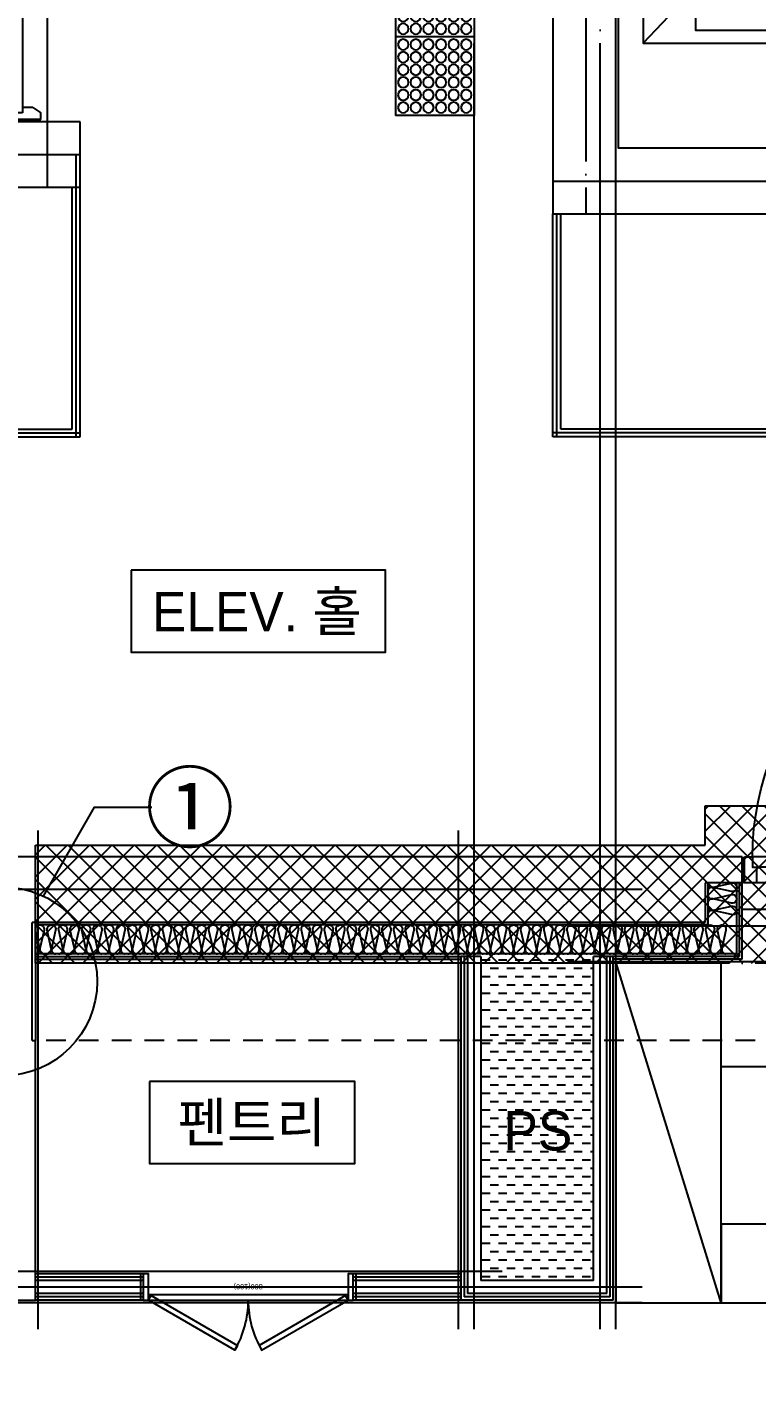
# Model space of a CAD drawing. Header units: millimetres. Extents: x -24416 to 92204, y -190080 to 23760.
# Drawn here: x 69383 to 72161, y -113743 to -108555 of the extents above; entities that cross this region are included whole.
import ezdxf
from ezdxf.enums import TextEntityAlignment as Align
from ezdxf.xclip import XClip

# ---------------------------------------------------------------- set-up
doc = ezdxf.new("R2010")
doc.units = ezdxf.units.MM
doc.header["$LTSCALE"] = 50
doc.header["$XCLIPFRAME"] = 0
for name, pattern in [('AUDIT_D_220706163347-0', [0]), ('CEN', [62, 60, -1, 0, -1]), ('HID', [2.5, 1.5, -1])]:
    doc.linetypes.add(name, pattern=pattern)
doc.layers.get('defpoints').update_dxf_attribs({"color": 139})
for name, color, linetype in [('A-SOL252', 252, 'Continuous'), ('A-STEEL', 4, 'Continuous'), ('AA-단열-바닥-욕실', 30, 'Continuous'), ('ARDM', 7, 'Continuous'), ('CEN_CON', 1, 'CEN'), ('CEN_WALL', 12, 'CEN'), ('CONC', 2, 'Continuous'), ('dan1', 7, 'HID'), ('DOOR', 4, 'Continuous'), ('ELEV-ER', 4, 'Continuous'), ('FUR', 4, 'Continuous'), ('HAT', 9, 'Continuous'), ('INS', 252, 'Continuous'), ('ROM', 7, 'AUDIT_D_220706163347-0'), ('TEXT', 3, 'Continuous'), ('WAL_DRY', 7, 'Continuous'), ('바닥타일', 8, 'Continuous'), ('실명', 3, 'AUDIT_D_220706163347-0'), ('실명박스', 7, 'AUDIT_D_220706163347-0'), ('점형블럭', 252, 'Continuous')]:
    doc.layers.add(name, color=color, linetype=linetype)
for name, color, linetype, plot in [('AA-CEN', 1, 'CEN', False), ('AA-XXXX-MC', 153, 'AUDIT_D_220706163347-0', False), ('Def-PrintX', 147, 'Continuous', False), ('MC', 135, 'Continuous', False), ('X - 단위세대$0$0_임시', 134, 'Continuous', False)]:
    doc.layers.add(name, color=color, linetype=linetype, plot=plot)
doc.styles.add('HAUD01', font='Dotum.ttf')
doc.styles.add('HAUD02', font='Dotum.ttf', dxfattribs={"width": 0.8})
doc.styles.get("Standard").update_dxf_attribs({"font": 'txt', "bigfont": 'whgtxt.shx'})
doc.styles.add('돋움', font='Dotum.ttf')
doc.styles.add('맑은고딕', font='malgun.ttf', dxfattribs={"width": 0.9})

# ---------------------------------------------------------------- blocks, each defined once
blk = doc.blocks.new('DOOR-800(100)')
at = {"layer": 'DOOR'}
for points in [[(359.1, 272.7), (349.1, 290), (20, 100), (30, 82.7)], [(440.9, 272.7), (450.9, 290), (780, 100), (770, 82.7)], [(20, 100), (0, 100), (0, 0), (20, 0)], [(780, 80), (780, 100), (20, 100), (20, 80)], [(800, 100), (780, 100), (780, 0), (800, 0)]]:
    blk.add_lwpolyline(points, close=True, dxfattribs=at)
for centre, start, end in [((20, 100), 0, 30), ((780, 100), 150, 180)]:
    blk.add_arc(centre, 380, start, end, dxfattribs=at)
at = {"layer": 'X - 단위세대$0$0_임시'}
for p, q in [((-10, 0), (-10, 100)), ((810, 0), (810, 100))]:
    blk.add_line(p, q, dxfattribs=at)
at = {"layer": 'X - 단위세대$0$0_임시', "style": 'HAUD02'}
blk.add_text('800(100)', height=20, dxfattribs=at).set_placement((400.3, 46.2), align=Align.MIDDLE)
blk = doc.blocks.new('insul1')
blk.add_lwpolyline([(0, 0, 0.480617), (0.146, 0.183), (0.004, 0.817, -1.249969), (0.296, 0.817), (0.154, 0.183, 0.480617), (0.3, 0, 0.480617)], format="xyb")
blk = doc.blocks.new('FSD-1100(100)')
at = {"layer": 'DOOR'}
for p, q in [((30, 100), (1070, 100)), ((45, 60), (1055, 60)), ((45, 0), (1055, 0))]:
    blk.add_line(p, q, dxfattribs=at)
blk.add_lwpolyline([(30, 100), (30, 1140), (60, 1140), (60, 100), (30, 100)], dxfattribs=at)
for points in [[(0, 100), (30, 100), (30, 60), (45, 60), (45, 0), (0, 0)], [(1100, 100), (1070, 100), (1070, 60), (1055, 60), (1055, 0), (1100, 0)]]:
    blk.add_lwpolyline(points, close=True, dxfattribs=at)
blk.add_arc((30, 100), 1040, 0, 90, dxfattribs=at)
at = {"layer": 'X - 단위세대$0$0_임시'}
for p, q in [((-10, 0), (-10, 100)), ((1110, 0), (1110, 100))]:
    blk.add_line(p, q, dxfattribs=at)
at = {"layer": 'X - 단위세대$0$0_임시', "style": 'HAUD02'}
blk.add_text('1100(100)', height=20, dxfattribs=at).set_placement((497.5, 32.2), align=Align.MIDDLE)
blk = doc.blocks.new('U-121A(확장)1', base_point=(300293.2, -148733.3))
at = {"layer": 'A-SOL252'}
h = blk.add_hatch(dxfattribs=at)
h.set_pattern_fill('DASH', color=256, scale=10, style=0)
h.set_pattern_definition([(0, (4090, 0), (31.75, 31.75), [31.75, -31.75])])
h.paths.add_polyline_path([(316448.2, -143423.3), (316878.2, -143423.3), (316878.2, -142178.3), (316448.2, -142178.3)])
at = {"layer": 'CEN_CON'}
for p, q in [((317063.2, -141933.3), (314628.2, -141933.3)), ((320803.2, -142073.3), (316778.2, -142073.3))]:
    blk.add_line(p, q, dxfattribs=at)
at = {"layer": 'CEN_WALL'}
for p, q in [((316423.2, -143608.3), (316423.2, -141708.3)), ((316903.2, -143608.3), (316903.2, -141708.3)), ((317063.2, -143448.3), (314628.2, -143448.3))]:
    blk.add_line(p, q, dxfattribs=at)
at = {"layer": 'CONC'}
for p, q in [((317443.2, -141808.3), (314628.2, -141808.3)), ((317443.2, -141808.3), (317443.2, -141908.3)), ((317443.2, -141908.3), (317303.2, -141908.3)), ((317303.2, -141908.3), (317303.2, -142058.3)), ((317303.2, -142058.3), (314740.2, -142058.3)), ((314740.2, -142508.3), (314740.2, -142058.5)), ((314740.2, -142508.3), (314753.2, -142508.3)), ((314753.2, -143498.3), (314753.2, -142508.3)), ((314628.2, -143498.3), (314753.2, -143498.3))]:
    blk.add_line(p, q, dxfattribs=at)
at = {"layer": 'dan1'}
blk.add_lwpolyline([(320493.2, -142508.3), (314753.2, -142508.3)], dxfattribs=at)
at = {"layer": 'FUR'}
blk.add_lwpolyline([(317363.2, -143508.3), (317363.2, -142208.3), (316963.2, -142208.3), (316963.2, -143508.3), (317363.2, -143508.3), (316963.2, -142208.3)], dxfattribs=at)
blk.add_lwpolyline([(318563.2, -143208.3), (317363.2, -143208.3), (317363.2, -143508.3), (318563.2, -143508.3)], close=True, dxfattribs=at)
at = {"layer": 'INS'}
for p, q in [((317313.2, -141908.3), (317313.2, -142068.3)), ((317423.2, -142178.3), (317423.2, -141908.3)), ((314753.2, -142058.5), (314753.2, -142508.3)), ((317313.2, -142068.3), (314753.2, -142068.3)), ((317423.2, -142178.3), (314753.2, -142178.3))]:
    blk.add_line(p, q, dxfattribs=at)
at = {"layer": 'MC'}
for p, q in [((314763.2, -143608.3), (314763.2, -141708.3)), ((316363.2, -143608.3), (316363.2, -141708.3)), ((316963.2, -143608.3), (316963.2, -141708.3)), ((320803.2, -142208.3), (316778.2, -142208.3)), ((316529.5, -143388.3), (314628.2, -143388.3)), ((317063.2, -143508.3), (314628.2, -143508.3))]:
    blk.add_line(p, q, dxfattribs=at)
at = {"layer": 'WAL_DRY'}
for p, q in [((317433.2, -142188.3), (317433.2, -141908.3)), ((317443.2, -142198.3), (317443.2, -141908.3)), ((314753.2, -142188.3), (316373.2, -142188.3)), ((314753.2, -142198.3), (316373.2, -142198.3)), ((316373.2, -142188.3), (316373.2, -143498.3)), ((316448.2, -142188.3), (316373.2, -142188.3)), ((316385.7, -142188.3), (316385.7, -143485.8)), ((316398.2, -142188.3), (316398.2, -143473.3)), ((316448.2, -142188.3), (316448.2, -143423.3)), ((316878.2, -143423.3), (316878.2, -142188.3)), ((316953.2, -142188.3), (316878.2, -142188.3)), ((316928.2, -143473.3), (316928.2, -142188.3)), ((316940.7, -143485.8), (316940.7, -142188.3)), ((316953.2, -143498.3), (316953.2, -142188.3)), ((317433.2, -142188.3), (316953.2, -142188.3)), ((317443.2, -142198.3), (316953.2, -142198.3)), ((315163.2, -143398.3), (314753.2, -143398.3)), ((315163.2, -143410.8), (314753.2, -143410.8)), ((316373.2, -143398.3), (315963.2, -143398.3)), ((316373.2, -143410.8), (315963.2, -143410.8)), ((315163.2, -143423.3), (314753.2, -143423.3)), ((316373.2, -143423.3), (315963.2, -143423.3)), ((316878.2, -143423.3), (316448.2, -143423.3)), ((315163.2, -143473.3), (314753.2, -143473.3)), ((315163.2, -143485.8), (314753.2, -143485.8)), ((315163.2, -143498.3), (314753.2, -143498.3)), ((316373.2, -143473.3), (315963.2, -143473.3)), ((316373.2, -143485.8), (315963.2, -143485.8)), ((316373.2, -143498.3), (315963.2, -143498.3)), ((316953.2, -143498.3), (316373.2, -143498.3)), ((316940.7, -143485.8), (316385.7, -143485.8)), ((316928.2, -143473.3), (316398.2, -143473.3))]:
    blk.add_line(p, q, dxfattribs=at)
at = {"layer": '바닥타일'}
for p, q in [((317443.2, -142008.3), (318573.2, -142008.3)), ((317363.2, -142608.3), (318573.2, -142608.3))]:
    blk.add_line(p, q, dxfattribs=at)
at = {"layer": 'DOOR', "extrusion": (0, 0, -1), "zscale": -1}
blk.add_blockref('FSD-1100(100)', (-318553.2, -141908.3), dxfattribs=at)
at = {"layer": 'DOOR', "rotation": 180}
blk.add_blockref('DOOR-800(100)', (315963.2, -143398.3), dxfattribs=at)
at = {"layer": 'INS', "xscale": 110, "yscale": 110, "zscale": 110, "rotation": 270, "row_count": 1, "column_count": 3, "row_spacing": 0, "column_spacing": 44}
blk.add_blockref('insul1', (317313.2, -141908.3), dxfattribs=at)
at = {"layer": 'INS', "xscale": 110, "yscale": 110, "zscale": 110, "row_count": 1, "column_count": 60, "row_spacing": 0, "column_spacing": 44}
blk.add_blockref('insul1', (314753.2, -142178.3), dxfattribs=at)
blk = doc.blocks.new('FSD 계단문 1100')
at = {"layer": 'DOOR'}
for p, q in [((25, 100), (25, 1150)), ((0, 100), (0, 0)), ((25, 100), (0, 100)), ((0, 0), (0, 100)), ((55, 100), (25, 100)), ((25, 70), (25, 100)), ((45, 70), (25, 70)), ((45, 30), (45, 70)), ((1075, 70), (1055, 70)), ((1055, 70), (1055, 30)), ((1100, 100), (1075, 100)), ((1075, 100), (1075, 70)), ((1100, 0), (1100, 100)), ((0, 0), (25, 0)), ((45, 30), (25, 0)), ((1055, 30), (1075, 0)), ((1075, 0), (1100, 0))]:
    blk.add_line(p, q, dxfattribs=at)
at = {"layer": 'DOOR', "color": 8}
for p, q in [((1055, 70), (45, 70)), ((1075, 100), (55, 100))]:
    blk.add_line(p, q, dxfattribs=at)
at = {"layer": 'DOOR'}
blk.add_lwpolyline([(55, 100), (55, 1150), (25, 1150)], dxfattribs=at)
at = {"layer": 'DOOR', "color": 8}
blk.add_arc((23.3, 98.3), 1051.7, 0.0932, 89.9068, dxfattribs=at)
at = {"layer": 'Def-PrintX'}
blk.add_text('FSD 계단문 1100', height=30, dxfattribs=at).set_placement((560, 43.8), align=Align.MIDDLE)
blk = doc.blocks.new('ELE_17(비진입)')
at = {"layer": 'CONC', "extrusion": (0, 0, -1)}
for p, q in [((-570, -991.6), (-570, -1041.6)), ((570, -991.6), (570, -1041.6))]:
    blk.add_line(p, q, dxfattribs=at)
at = {"layer": 'defpoints'}
blk.add_lwpolyline([(-1350, 1558.4), (1350, 1558.4), (1350, -991.6), (-1350, -991.6)], close=True, dxfattribs=at)
at = {"layer": 'ELEV-ER', "color": 1, "extrusion": (0, 0, -1)}
for p, q in [((0, 1229.9), (0, -1227.1)), ((700, 1038.6), (-700, 1038.5)), ((-1150, 0), (1150, 0))]:
    blk.add_line(p, q, dxfattribs=at)
at = {"layer": 'ELEV-ER', "extrusion": (0, 0, -1)}
for p, q in [((-500, 1113.5), (500, 1113.6)), ((-500, 963.5), (-500, 1113.5)), ((500, 1113.6), (500, 963.6)), ((-550, 1013.5), (-550, 1063.5)), ((-550, 1013.5), (-550, 1063.5)), ((-475, 1063.5), (-525, 1063.5)), ((-525, 1063.5), (-525, 1013.5)), ((-475, 1063.5), (-525, 1063.5)), ((-525, 1063.5), (-525, 1013.5)), ((-475, 1013.5), (-475, 1063.5)), ((-475, 1013.5), (-475, 1063.5)), ((475, 1013.6), (475, 1063.6)), ((475, 1063.6), (525, 1063.6)), ((525, 1063.6), (525, 1013.6)), ((550, 1013.6), (550, 1063.6)), ((-525, 1013.5), (-475, 1013.5)), ((-525, 1013.5), (-475, 1013.5)), ((525, 1013.6), (475, 1013.6)), ((500, 963.6), (-500, 963.5)), ((-950, -898.6), (900, 851.4)), ((950, -898.6), (-900, 851.4)), ((-1105, 50), (-1105, -50)), ((-1005, 50), (-1005, -50)), ((1005, 50), (1005, -50)), ((1105, 50), (1105, -50)), ((-560, -818.7), (-560, -698.7)), ((-500, -698.7), (-500, -818.7)), ((500, -818.6), (500, -698.6)), ((560, -698.6), (560, -818.6)), ((-560.1, -818.6), (-500.1, -818.6)), ((-500, -818.7), (-560, -818.7)), ((560, -818.6), (500, -818.6)), ((-570, -991.6), (-545, -991.6)), ((-515, -991.6), (515, -991.6)), ((545, -991.6), (570, -991.6)), ((-570, -1041.6), (-555, -1041.6)), ((-515, -1041.6), (515, -1041.6)), ((555, -1041.6), (570, -1041.6))]:
    blk.add_line(p, q, dxfattribs=at)
for points in [[(950, 901.4), (950, -898.6), (-950, -898.6), (-950, 901.4)], [(542, -994.6), (518, -994.6), (518, -1038.6), (542, -1038.6), (542, -1026.6), (545, -1026.6), (545, -1041.6), (515, -1041.6), (515, -991.6), (545, -991.6), (545, -1006.6), (542, -1006.6)], [(-542, -994.6), (-518, -994.6), (-518, -1038.6), (-542, -1038.6), (-542, -1026.6), (-545, -1026.6), (-545, -1041.6), (-515, -1041.6), (-515, -991.6), (-545, -991.6), (-545, -1006.6), (-542, -1006.6)]]:
    blk.add_lwpolyline(points, close=True, dxfattribs=at)
blk.add_lwpolyline([(-500, -698.6), (-900, -698.6), (-900, 851.4), (900, 851.4), (900, -698.6), (500, -698.7)], dxfattribs=at)
at = {"layer": 'ELEV-ER'}
for points in [[(-550, -875.7), (550, -875.7), (550, -835.7), (-550, -835.7)], [(-550, -960.7), (550, -960.7), (550, -920.7), (-550, -920.7)], [(-555, -1041.6), (-545, -1041.6), (-545, -1031.6), (-555, -1031.6)], [(555, -1041.6), (545, -1041.6), (545, -1031.6), (555, -1031.6)]]:
    blk.add_lwpolyline(points, close=True, dxfattribs=at)
at = {"layer": 'defpoints', "extrusion": (0, 0, -1), "style": '맑은고딕', "text_generation_flag": 2, "width": 0.6}
blk.add_text('ELEV-18인승', height=150, dxfattribs=at).set_placement((0, 801.3), align=Align.TOP_CENTER)
blk = doc.blocks.new('점형블럭 300x300')
at = {"layer": '점형블럭'}
for p, q in [((-150, 150), (-150, -150)), ((150, 150), (-150, 150)), ((150, 150), (150, -150)), ((150, -150), (-150, -150))]:
    blk.add_line(p, q, dxfattribs=at)
for centre in [(-120, 120), (-72, 120), (-24, 120), (24, 120), (72, 120), (120, 120), (-120, 72), (-72, 72), (-24, 72), (24, 72), (72, 72), (120, 72), (-120, 24), (-72, 24), (-24, 24), (24, 24), (72, 24), (120, 24), (-120, -24), (-72, -24), (-24, -24), (24, -24), (72, -24), (120, -24), (-120, -72), (-120, -120), (-72, -72), (-72, -120), (-24, -72), (-24, -120), (24, -72), (24, -120), (72, -72), (72, -120), (120, -72), (120, -120)]:
    blk.add_circle(centre, 20, dxfattribs=at)
blk = doc.blocks.new('CO-102-28F', base_point=(243441.5, -43595.4))
at = {"layer": 'A-STEEL'}
for p, q in [((249381.5, -41965.4), (249381.5, -41045.4)), ((249411.5, -41995.4), (249411.5, -41045.4)), ((251211.5, -41995.4), (251211.5, -41145.4)), ((251241.5, -41965.4), (251241.5, -41145.4)), ((244221.5, -41965.4), (249381.5, -41965.4)), ((254011.5, -41965.4), (251241.5, -41965.4)), ((244221.5, -41995.4), (249411.5, -41995.4)), ((254011.5, -41995.4), (251211.5, -41995.4))]:
    blk.add_line(p, q, dxfattribs=at)
at = {"layer": 'CEN_CON'}
for p, q in [((249286.5, -41045.4), (249286.5, -37945.4)), ((251336.5, -37945.4), (251336.5, -41145.4)), ((249411.5, -40920.4), (243971.5, -40920.4)), ((249396.5, -41995.4), (249396.5, -40920.4)), ((251211.5, -41020.4), (254261.5, -41020.4)), ((251226.5, -41995.4), (251226.5, -41145.4)), ((244221.5, -41980.4), (249411.5, -41980.4)), ((254011.5, -41980.4), (251211.5, -41980.4))]:
    blk.add_line(p, q, dxfattribs=at)
at = {"layer": 'CONC', "color": 2}
for p, q in [((251461.5, -40895.4), (251461.5, -40115.4)), ((251211.5, -40165.4), (251211.5, -41145.4)), ((249411.5, -40795.4), (244221.5, -40795.4)), ((249411.5, -41045.4), (249411.5, -40795.4)), ((254011.5, -40895.4), (251461.5, -40895.4)), ((249411.5, -41045.4), (244221.5, -41045.4)), ((251211.5, -41145.4), (254011.5, -41145.4))]:
    blk.add_line(p, q, dxfattribs=at)
at = {"rotation": 270}
blk.add_blockref('ELE_17(비진입)', (252453.1, -39545.4), dxfattribs=at)
at = {"layer": 'DOOR', "rotation": 90}
blk.add_blockref('FSD 계단문 1100', (249261.5, -40785.4), dxfattribs=at)
at = {"layer": '점형블럭', "extrusion": (0, 0, -1), "zscale": -1, "rotation": 90}
for p in [(-250761.5, -40320.4), (-250761.5, -40620.4)]:
    blk.add_blockref('점형블럭 300x300', p, dxfattribs=at)
blk = doc.blocks.new('A$C415C5DAF')
at = {"layer": 'AA-XXXX-MC'}
blk.add_line((59139.1, -129992.8), (59139.1, -123942.8), dxfattribs=at)
at = {"layer": 'CEN_CON'}
for p, q in [((58599.1, -129992.8), (58599.1, -123942.8)), ((59079.1, -129992.8), (59079.1, -123942.8))]:
    blk.add_line(p, q, dxfattribs=at)
at = {"layer": '실명박스'}
for points in [[(57292.9, -129000.8), (57292.9, -129313.3), (58262, -129313.3), (58262, -129000.8)], [(57362.9, -130949.7), (57362.9, -131262.2), (58144.5, -131262.2), (58144.5, -130949.7)]]:
    blk.add_lwpolyline(points, close=True, dxfattribs=at)
at = {"layer": 'ROM', "color": 3, "style": 'HAUD01'}
blk.add_text('PS', height=150, dxfattribs=at).set_placement((58841.9, -131137.2), align=Align.MIDDLE)
at = {"layer": '실명', "style": 'HAUD01'}
for s, p in [('ELEV. 홀', (57771.9, -129154.8)), ('펜트리', (57752.3, -131103.7))]:
    blk.add_text(s, height=150, dxfattribs=at).set_placement(p, align=Align.MIDDLE)
blk = doc.blocks.new('A$C1CAF0AFA')
at = {"layer": 'HAT'}
h = blk.add_hatch(dxfattribs=at)
h.set_pattern_fill('_USER', color=5, scale=60, angle=45, double=1, pattern_type=0)
h.set_pattern_definition([(45, (0, -23465.964), (-42.426407, 42.426407), []), (135, (0, -23465.964), (-42.426407, -42.426407), [])])
h.paths.add_polyline_path([(68714.5, -137821.7), (72504.5, -137821.7), (72504.5, -141456.7), (79064.5, -141456.7), (79064.5, -139966.7), (79374.5, -139966.7), (79374.5, -140256.7), (79574.5, -140256.7), (79574.5, -139966.7), (83194.5, -139966.7), (83194.5, -140416.7), (79514.5, -140416.7), (79514.5, -141906.7), (72054.5, -141906.7), (72054.5, -138271.7), (69164.5, -138271.7), (69164.5, -141906.7), (59204.5, -141906.7), (59204.5, -133136.7), (59824.5, -133136.7), (59824.5, -132271.7), (63364.5, -132271.7), (63364.5, -135431.7), (69164.5, -135431.9), (69164.5, -135881.7), (63424.5, -135881.7), (63424.5, -135559.2), (63224.5, -135559.2), (63224.5, -135881.7), (62914.5, -135881.7), (62914.5, -132721.7), (60274.5, -132721.7), (60274.5, -133606.7), (59654.5, -133606.7), (59654.5, -141456.7), (68714.5, -141456.7)])
h.paths.add_polyline_path([(83194.5, -136406.7), (82744.5, -136406.7), (82744.5, -135306.7), (82924.5, -135306.7), (82924.5, -133311.7), (81704.5, -133311.7), (81704.5, -134726.7), (79574.5, -134726.7), (79574.5, -134436.7), (79374.5, -134436.7), (79374.5, -134726.7), (78304.5, -134726.7), (78304.5, -132721.7), (75664.5, -132721.7), (75664.5, -135881.7), (75354.5, -135881.7), (75354.5, -135559.2), (75154.5, -135559.2), (75154.5, -135881.7), (69414.5, -135881.7), (69414.5, -135431.9), (71964.5, -135431.7), (71964.5, -135281.7), (73364.5, -135281.7), (73364.5, -135431.7), (75214.5, -135431.7), (75214.5, -132271.7), (78754.5, -132271.7), (78754.5, -134276.7), (81254.5, -134276.7), (81254.5, -132861.7), (83374.5, -132861.7), (83374.5, -135756.7), (83194.5, -135756.7)])
at = {"layer": 'AA-CEN', "color": 4}
blk.add_lwpolyline([(78304.5, -132721.7), (75664.5, -132721.7), (75664.5, -135881.7), (75354.5, -135881.7), (75354.5, -135559.2), (75154.5, -135559.2), (75154.5, -135881.7), (69414.5, -135881.7), (69414.5, -135431.9), (71964.5, -135431.7), (71964.5, -135281.7), (73364.5, -135281.7), (73364.5, -135431.7), (75214.5, -135431.7), (75214.5, -132271.7), (78754.5, -132271.7)], dxfattribs=at)
blk = doc.blocks.new('A$C45F312F6')
at = {"layer": 'ARDM', "color": 3}
blk.add_lwpolyline([(69444.4, -135625.7), (69639.3, -135287.4), (69856.9, -135287.4)], dxfattribs=at)
blk.add_circle((69289.5, -135950.7), 360, dxfattribs=at)
at = {"layer": 'TEXT', "style": '돋움'}
blk.add_text('①', height=250, dxfattribs=at).set_placement((70002, -135414.2), align=Align.CENTER)

msp = doc.modelspace()

# ---------------------------------------------------------------- block references
msp.add_blockref('A$C45F312F6', (0, 23760))
ref = msp.add_blockref('CO-102-28F', (63614.5, -111715.7))
XClip(ref).set_block_clipping_path([(234481.4609298514, -50820.4314148594), (264347.023277633, -37445.4314148594)])
ref = msp.add_blockref('U-121A(확장)1', (54954.5, -118640.7))
XClip(ref).set_block_clipping_path([(299993.2395842669, -149033.311332551), (329858.8019320485, -135658.3113325509)])
at = {"layer": 'AA-단열-바닥-욕실'}
msp.add_blockref('A$C1CAF0AFA', (0, 23760), dxfattribs=at)
at = {"layer": '실명박스'}
msp.add_blockref('A$C415C5DAF', (12485.4, 18377.1), dxfattribs=at)

doc.saveas('drawing.dxf')
